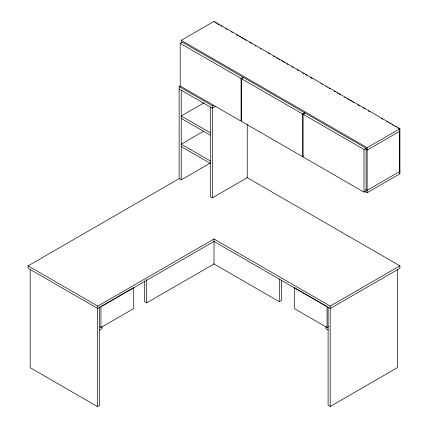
<?xml version="1.0" encoding="UTF-8"?>
<svg xmlns="http://www.w3.org/2000/svg" width="428" height="428" viewBox="0 0 428 428"><rect width="100%" height="100%" fill="white"/><g stroke="black" fill="none" stroke-linecap="round" stroke-linejoin="round"><path stroke-width="0.64" d="M181.231 42.73L181.231 40.318L214 21.4L399.907 128.732L399.907 173.811L367.144 192.728L364.827 191.391M214.348 22.005L214.696 21.801M180.188 43.335L182.28 42.131L243.163 77.281L241.071 78.49L180.188 43.335L180.188 86.001L241.071 121.151L241.071 78.49M210.378 163.025L181.231 179.851L179.145 178.647L179.145 86.606L180.284 85.948M303.468 155.969L302.425 156.573L241.536 121.424L241.536 78.757L243.628 77.548L304.511 112.698L304.511 114.035M204.092 102.79L181.231 115.988L210.282 132.76M179.145 86.606L212.374 105.791L213.519 105.133M215.803 106.224L212.374 108.204L179.145 89.019M203.519 131.294L181.231 144.161L210.282 160.933M247.01 177.577L399.907 265.852L399.907 268.27L330.191 308.518L214 241.435L97.809 308.518L28.093 268.27L28.093 265.852L179.83 178.246M241.536 78.757L302.425 113.907L304.511 112.698M303.12 114.308L305.212 113.104L366.095 148.254L366.095 190.92L364.003 192.129L303.12 156.974L303.12 114.308L364.003 149.463L366.095 148.254M210.282 107L210.282 196.623L212.374 197.832L247.229 177.706L247.229 124.596M181.231 40.318L367.144 147.649L399.907 128.732M399.907 131.15L367.144 150.067L365.571 149.158M28.093 265.852L97.809 306.1L214 239.022L330.191 306.1L399.907 265.852M100.944 327.5L133.713 308.583L133.713 287.653L100.944 306.571L100.944 327.5L99.376 326.596M99.687 329.972L101.992 328.645L101.992 326.644M144.52 281.019L144.52 301.676L146.606 302.885L214 263.974L214 239.022M399.907 171.398L367.144 190.316L365.571 189.411M399.907 173.008L399.559 173.212L399.559 128.935M30.174 269.742L30.174 367.689L97.568 406.6L99.66 405.391L99.66 306.774M213.636 263.766L279.302 301.676L281.394 300.467L281.394 279.81M327.056 327.5L327.056 306.571L294.287 287.653L294.287 308.583L327.056 327.5L328.624 326.596M328.099 307.299L328.099 405.252L330.191 406.461L397.585 367.55L397.585 269.603M215.509 22.673L216.664 23.342M217.82 24.011L218.981 24.68M220.714 25.68L221.875 26.349M225.925 28.687L227.081 29.355M231.131 31.693L232.292 32.362M236.342 34.7L238.08 35.706M239.236 36.375L240.392 37.043M241.553 37.707L243.286 38.713M244.447 39.381L246.18 40.382M249.652 42.388L251.391 43.389M254.863 45.395L256.019 46.063M260.074 48.401L261.23 49.07M268.174 53.083L269.335 53.746M273.385 56.089L274.541 56.758M276.279 57.759L277.435 58.427M278.596 59.096L279.752 59.765M281.485 60.765L282.646 61.434M283.801 62.103L284.962 62.772M286.696 63.772L287.857 64.441M291.907 66.779L293.062 67.447M297.112 69.791L298.851 70.791M302.323 72.797L304.062 73.798M305.218 74.467L306.956 75.467M310.428 77.473L312.162 78.474M320.845 83.487L322 84.156M326.056 86.499L327.211 87.162M328.95 88.168L330.106 88.837M334.156 91.175L335.317 91.843M337.05 92.844L338.211 93.513M339.367 94.181L340.522 94.85M344.577 97.188L345.733 97.857M347.466 98.863L348.627 99.526M349.783 100.195L351.522 101.201M352.677 101.869L353.833 102.538M357.888 104.876L359.622 105.877M363.094 107.883L364.833 108.883M368.305 110.889L369.46 111.558M381.615 118.577L382.776 119.246M386.826 121.584L387.982 122.253M389.721 123.253L390.876 123.922M392.037 124.591L393.193 125.26M394.932 126.26L396.087 126.929M397.821 127.929L398.982 128.598M181.231 118.401L210.282 135.173M181.231 146.579L210.282 163.352M328.313 329.972L326.008 328.645L326.008 326.644M367.144 147.649L367.144 192.728M364.003 149.463L364.003 192.129M330.191 306.1L330.191 406.461M302.425 113.907L302.425 156.573M279.302 279.019L279.302 301.676M212.374 105.791L212.374 197.832M181.231 90.228L181.231 179.851M146.606 279.564L146.606 302.885M97.809 306.1L97.809 308.518M97.568 307.983L97.568 406.6"/></g></svg>
